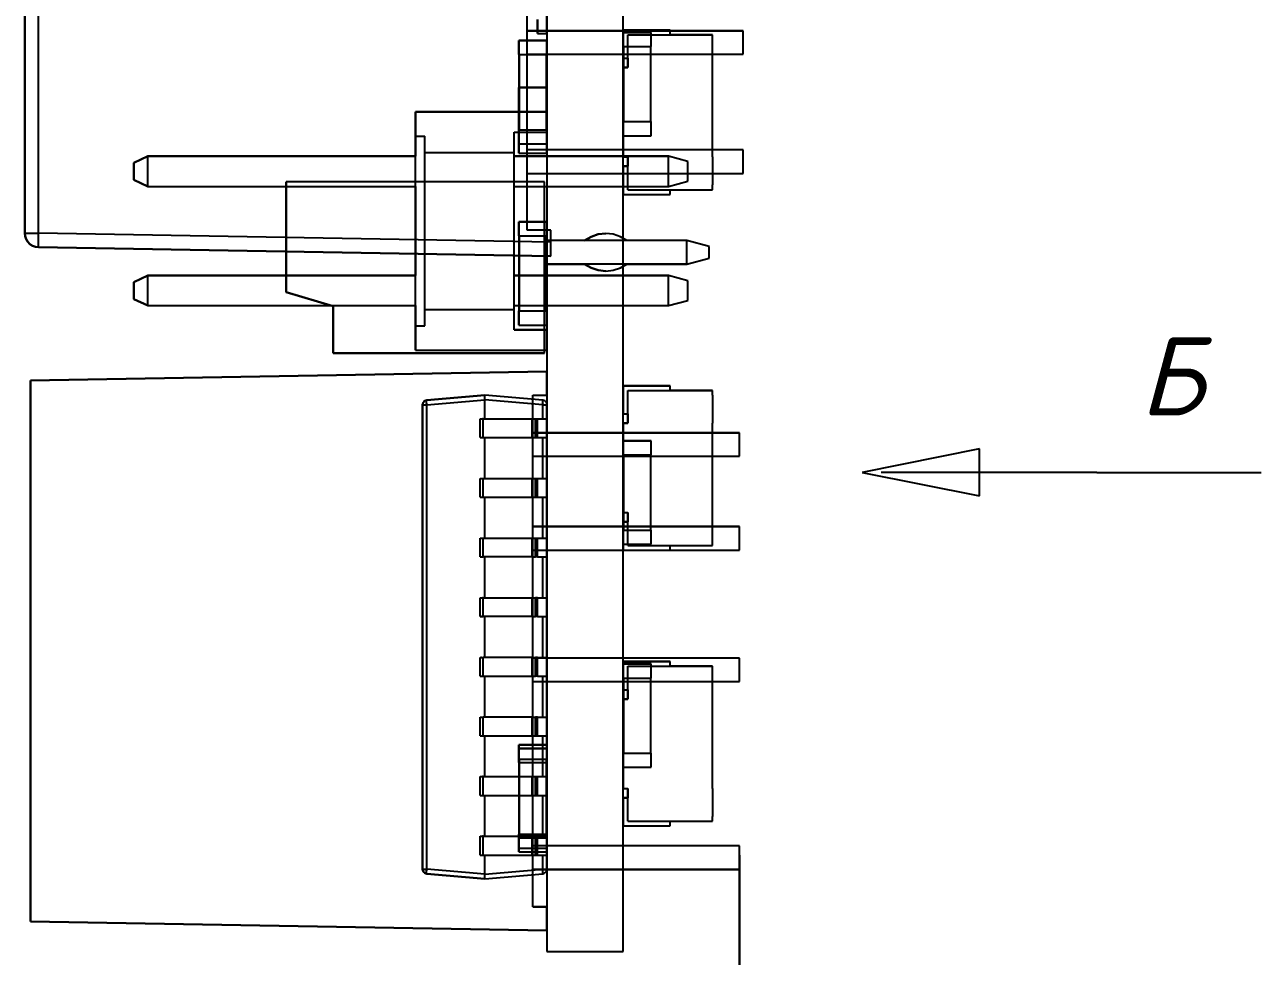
# Model space of a CAD drawing. Header units: inches. Extents: x 5 to 415, y -593 to 71.
# Drawn here: x 103.8 to 156.5, y -138.1 to -98.4 of the extents above; entities that cross this region are included whole.
import ezdxf

# ---------------------------------------------------------------- set-up
doc = ezdxf.new("R2010")
doc.units = ezdxf.units.IN
doc.header["$MEASUREMENT"] = 0
doc.styles.add('ISOCPEUR1', font='isocpeui.ttf', dxfattribs={"height": 4.7625})

msp = doc.modelspace()

# ---------------------------------------------------------------- linework, layer by layer
at = {"color": 18, "true_color": 0x000000}
for p, q in [((126.084, -47.909), (126.084, -137.909)), ((129.326, -137.909), (129.326, -47.909)), ((103.844, -65.669), (103.844, -107.309)), ((103.844, -107.309), (103.844, -65.669)), ((104.434, -107.309), (104.434, -65.669)), ((125.244, -107.189), (125.244, -65.789)), ((126.084, -98.809), (125.984, -90.169)), ((126.084, -98.809), (125.984, -90.169)), ((125.244, -98.689), (125.244, -94.609)), ((125.678, -98.209), (125.684, -98.813)), ((125.684, -98.813), (125.678, -98.209)), ((134.444, -98.689), (125.244, -98.689)), ((125.244, -98.689), (134.444, -98.689)), ((125.684, -98.813), (126.084, -98.809)), ((125.684, -98.813), (126.084, -98.809)), ((131.326, -98.659), (129.326, -98.659)), ((129.326, -98.659), (129.326, -99.859)), ((129.326, -98.659), (131.326, -98.659)), ((129.326, -99.859), (129.326, -98.659)), ((130.526, -98.759), (129.326, -98.759)), ((129.326, -98.759), (129.326, -99.359)), ((129.326, -99.359), (129.326, -98.759)), ((129.326, -98.759), (130.526, -98.759)), ((129.526, -100.259), (129.526, -98.859)), ((129.526, -98.859), (133.126, -98.859)), ((130.526, -99.359), (130.526, -98.759)), ((130.526, -99.359), (130.526, -98.759)), ((131.326, -98.859), (131.326, -98.659)), ((131.326, -98.859), (131.326, -98.659)), ((133.126, -98.859), (131.326, -98.859)), ((133.126, -104.059), (133.126, -98.859)), ((133.126, -104.059), (133.126, -98.859)), ((134.444, -99.689), (134.444, -98.689)), ((134.444, -99.689), (134.444, -98.689)), ((126.084, -99.109), (124.884, -99.109)), ((124.884, -99.109), (124.884, -99.709)), ((124.884, -99.709), (124.884, -99.109)), ((124.884, -99.109), (126.084, -99.109)), ((126.084, -99.109), (124.884, -99.109)), ((124.884, -99.109), (124.884, -99.709)), ((124.884, -99.709), (124.884, -99.109)), ((124.884, -99.109), (126.084, -99.109)), ((126.084, -99.709), (126.084, -99.109)), ((126.084, -99.709), (126.084, -99.109)), ((126.084, -99.709), (126.084, -99.109)), ((126.084, -99.709), (126.084, -99.109)), ((129.326, -99.359), (129.346, -99.359)), ((129.326, -99.359), (130.526, -99.359)), ((129.346, -99.359), (129.346, -102.559)), ((129.346, -102.559), (129.346, -99.359)), ((130.506, -102.559), (130.506, -99.359)), ((130.506, -99.359), (130.526, -99.359)), ((130.506, -102.559), (130.506, -99.359)), ((124.884, -99.709), (124.904, -99.709)), ((124.884, -99.709), (126.084, -99.709)), ((124.884, -99.709), (124.904, -99.709)), ((124.884, -99.709), (126.084, -99.709)), ((124.904, -99.709), (124.904, -102.909)), ((124.904, -102.909), (124.904, -99.709)), ((124.904, -99.709), (124.904, -102.909)), ((124.904, -102.909), (124.904, -99.709)), ((125.244, -103.769), (125.244, -99.689)), ((125.244, -99.689), (134.444, -99.689)), ((125.244, -99.689), (134.444, -99.689)), ((126.064, -102.909), (126.064, -99.709)), ((126.064, -99.709), (126.084, -99.709)), ((126.064, -102.909), (126.064, -99.709)), ((126.064, -102.909), (126.064, -99.709)), ((126.064, -99.709), (126.084, -99.709)), ((126.064, -102.909), (126.064, -99.709)), ((129.326, -99.859), (129.526, -99.859)), ((129.326, -99.859), (129.526, -99.859)), ((129.526, -99.859), (129.526, -100.259)), ((129.526, -100.259), (129.326, -100.259)), ((129.326, -100.259), (129.326, -104.059)), ((129.326, -104.059), (129.326, -100.259)), ((129.326, -100.259), (129.526, -100.259)), ((126.084, -101.109), (124.884, -101.109)), ((124.884, -101.109), (124.884, -103.909)), ((124.884, -101.109), (126.084, -101.109)), ((124.884, -103.909), (124.884, -101.109)), ((126.084, -103.909), (126.084, -101.109)), ((126.084, -103.909), (126.084, -101.109)), ((126.084, -102.139), (120.484, -102.139)), ((120.484, -102.139), (120.484, -103.179)), ((120.484, -102.139), (126.084, -102.139)), ((120.484, -103.179), (120.484, -102.139)), ((126.084, -103.005), (126.084, -102.139)), ((126.084, -103.005), (126.084, -102.139)), ((129.346, -102.559), (129.326, -102.559)), ((129.326, -102.559), (129.326, -103.159)), ((129.326, -102.559), (130.526, -102.559)), ((129.326, -103.159), (129.326, -102.559)), ((130.526, -102.559), (130.506, -102.559)), ((130.526, -103.159), (130.526, -102.559)), ((130.526, -103.159), (130.526, -102.559)), ((120.484, -103.179), (120.484, -104.039)), ((120.484, -103.179), (120.884, -103.179)), ((120.484, -111.259), (120.484, -103.179)), ((120.884, -103.871), (120.884, -103.179)), ((124.684, -103.871), (124.684, -103.005)), ((124.684, -103.005), (126.084, -103.005)), ((124.684, -103.005), (126.084, -103.005)), ((124.684, -103.871), (124.684, -103.005)), ((124.904, -102.909), (124.884, -102.909)), ((124.884, -102.909), (124.884, -103.509)), ((124.884, -102.909), (126.084, -102.909)), ((124.884, -103.509), (124.884, -102.909)), ((124.904, -102.909), (124.884, -102.909)), ((124.884, -102.909), (124.884, -103.509)), ((124.884, -102.909), (126.084, -102.909)), ((124.884, -103.509), (124.884, -102.909)), ((126.084, -102.909), (126.064, -102.909)), ((126.084, -102.909), (126.064, -102.909)), ((126.084, -103.509), (126.084, -102.909)), ((126.084, -103.509), (126.084, -102.909)), ((126.084, -103.509), (126.084, -102.909)), ((126.084, -103.509), (126.084, -102.909)), ((129.326, -103.159), (130.526, -103.159)), ((129.326, -103.159), (130.526, -103.159)), ((124.884, -103.509), (126.084, -103.509)), ((124.884, -103.509), (126.084, -103.509)), ((124.884, -103.509), (126.084, -103.509)), ((124.884, -103.509), (126.084, -103.509)), ((109.084, -104.039), (108.484, -104.319)), ((108.484, -104.319), (109.084, -104.039)), ((120.484, -104.039), (109.084, -104.039)), ((109.084, -105.319), (109.084, -104.039)), ((109.084, -104.039), (120.484, -104.039)), ((120.884, -110.567), (120.884, -103.871)), ((120.884, -110.567), (120.884, -103.871)), ((120.884, -103.871), (124.684, -103.871)), ((124.684, -104.039), (124.684, -103.871)), ((124.684, -110.567), (124.684, -103.871)), ((131.262, -104.039), (124.684, -104.039)), ((124.684, -104.039), (131.262, -104.039)), ((124.884, -103.909), (126.084, -103.909)), ((124.884, -103.909), (126.084, -103.909)), ((134.444, -103.769), (125.244, -103.769)), ((134.444, -103.769), (125.244, -103.769)), ((129.326, -104.059), (129.526, -104.059)), ((129.326, -104.059), (129.526, -104.059)), ((129.526, -104.059), (129.526, -104.459)), ((129.526, -105.459), (129.526, -104.059)), ((132.084, -104.259), (131.262, -104.039)), ((132.084, -104.259), (131.262, -104.039)), ((131.262, -105.319), (131.262, -104.039)), ((133.146, -104.059), (133.126, -104.059)), ((133.126, -104.059), (133.146, -104.059)), ((133.146, -105.259), (133.146, -104.059)), ((133.146, -105.259), (133.146, -104.059)), ((134.444, -104.769), (134.444, -103.769)), ((134.444, -104.769), (134.444, -103.769)), ((108.484, -104.319), (108.484, -105.039)), ((108.484, -105.039), (108.484, -104.319)), ((125.244, -107.189), (125.244, -104.769)), ((125.244, -104.769), (134.444, -104.769)), ((125.244, -104.769), (134.444, -104.769)), ((129.526, -104.459), (129.326, -104.459)), ((129.326, -104.459), (129.326, -105.659)), ((129.326, -104.459), (129.526, -104.459)), ((129.326, -105.659), (129.326, -104.459)), ((132.084, -105.099), (132.084, -104.259)), ((132.084, -105.099), (132.084, -104.259)), ((108.484, -105.039), (109.084, -105.319)), ((109.084, -105.319), (108.484, -105.039)), ((125.984, -105.126), (114.984, -105.126)), ((114.984, -105.126), (114.984, -109.826)), ((114.984, -109.826), (114.984, -105.126)), ((125.984, -105.126), (114.984, -105.126)), ((125.984, -107.626), (125.984, -105.126)), ((125.984, -112.426), (125.984, -105.126)), ((131.262, -105.319), (132.084, -105.099)), ((131.262, -105.319), (132.084, -105.099)), ((133.126, -105.459), (133.126, -105.259)), ((133.126, -105.259), (133.146, -105.259)), ((133.126, -105.259), (133.146, -105.259)), ((133.126, -105.459), (133.126, -105.259)), ((109.084, -105.319), (120.484, -105.319)), ((109.084, -105.319), (120.484, -105.319)), ((120.484, -105.319), (120.484, -109.119)), ((124.684, -109.119), (124.684, -105.319)), ((124.684, -105.319), (131.262, -105.319)), ((124.684, -105.319), (131.262, -105.319)), ((129.326, -105.659), (131.326, -105.659)), ((129.326, -105.659), (131.326, -105.659)), ((129.526, -105.459), (133.126, -105.459)), ((131.326, -105.659), (131.326, -105.459)), ((131.326, -105.459), (133.126, -105.459)), ((131.326, -105.659), (131.326, -105.459)), ((126.084, -106.826), (124.884, -106.826)), ((124.884, -106.826), (124.884, -107.426)), ((124.884, -107.426), (124.884, -106.826)), ((124.884, -106.826), (126.084, -106.826)), ((126.084, -107.426), (126.084, -106.826)), ((126.084, -107.426), (126.084, -106.826)), ((103.844, -107.309), (103.858, -107.441)), ((103.858, -107.441), (103.844, -107.309)), ((103.858, -107.309), (103.844, -107.309)), ((103.858, -107.309), (103.902, -107.309)), ((103.902, -107.309), (103.972, -107.309)), ((103.972, -107.309), (104.066, -107.309)), ((104.066, -107.309), (104.176, -107.309)), ((104.176, -107.309), (104.302, -107.309)), ((104.302, -107.309), (104.434, -107.309)), ((104.432, -107.441), (104.434, -107.309)), ((126.244, -107.689), (104.434, -107.309)), ((126.244, -107.189), (125.244, -107.189)), ((126.244, -107.189), (125.244, -107.189)), ((126.244, -107.689), (126.244, -107.189)), ((126.244, -107.689), (126.244, -107.189)), ((128.264, -107.36), (127.96, -107.462)), ((127.96, -107.462), (128.264, -107.36)), ((128.584, -107.326), (128.264, -107.36)), ((128.264, -107.36), (128.584, -107.326)), ((128.904, -107.36), (128.584, -107.326)), ((128.904, -107.36), (128.584, -107.326)), ((129.208, -107.462), (128.904, -107.36)), ((129.208, -107.462), (128.904, -107.36)), ((103.858, -107.441), (103.902, -107.567)), ((103.902, -107.567), (103.858, -107.441)), ((103.902, -107.567), (103.972, -107.679)), ((103.972, -107.679), (103.902, -107.567)), ((103.972, -107.679), (104.066, -107.773)), ((104.066, -107.773), (103.972, -107.679)), ((104.066, -107.773), (104.176, -107.845)), ((104.176, -107.845), (104.066, -107.773)), ((104.176, -107.845), (104.302, -107.891)), ((104.302, -107.891), (104.176, -107.845)), ((104.302, -107.891), (104.434, -107.909)), ((104.434, -107.909), (104.302, -107.891)), ((104.43, -107.569), (104.432, -107.441)), ((104.43, -107.683), (104.43, -107.569)), ((104.43, -107.777), (104.43, -107.683)), ((104.43, -107.849), (104.43, -107.777)), ((104.432, -107.893), (104.43, -107.849)), ((104.434, -107.909), (104.432, -107.893)), ((104.434, -107.909), (126.244, -108.289)), ((126.244, -108.289), (104.434, -107.909)), ((124.884, -107.426), (124.904, -107.426)), ((124.884, -107.426), (126.084, -107.426)), ((124.904, -107.426), (124.904, -110.626)), ((124.904, -110.626), (124.904, -107.426)), ((127.684, -107.626), (125.984, -107.626)), ((132.044, -107.626), (125.984, -107.626)), ((126.064, -110.626), (126.064, -107.426)), ((126.064, -107.426), (126.084, -107.426)), ((126.064, -110.626), (126.064, -107.426)), ((126.244, -108.289), (126.244, -107.689)), ((126.244, -107.835), (126.244, -107.689)), ((126.244, -107.969), (126.244, -107.835)), ((127.96, -107.462), (127.684, -107.626)), ((127.684, -107.626), (127.96, -107.462)), ((129.484, -107.626), (129.208, -107.462)), ((129.484, -107.626), (129.208, -107.462)), ((132.044, -107.626), (129.484, -107.626)), ((132.984, -107.876), (132.044, -107.626)), ((132.984, -107.876), (132.044, -107.626)), ((132.044, -108.626), (132.044, -107.626)), ((132.984, -108.376), (132.984, -107.876)), ((132.984, -108.376), (132.984, -107.876)), ((126.244, -108.079), (126.244, -107.969)), ((126.244, -108.169), (126.244, -108.079)), ((126.244, -108.237), (126.244, -108.169)), ((126.244, -108.275), (126.244, -108.237)), ((126.244, -108.285), (126.244, -108.275)), ((126.244, -108.289), (126.244, -108.285)), ((132.044, -108.626), (132.984, -108.376)), ((132.044, -108.626), (132.984, -108.376)), ((125.984, -112.426), (125.984, -108.626)), ((125.984, -108.626), (127.684, -108.626)), ((132.044, -108.626), (125.984, -108.626)), ((127.684, -108.626), (127.96, -108.79)), ((127.96, -108.79), (127.684, -108.626)), ((127.96, -108.79), (128.264, -108.892)), ((128.264, -108.892), (127.96, -108.79)), ((128.264, -108.892), (128.584, -108.926)), ((128.584, -108.926), (128.264, -108.892)), ((128.584, -108.926), (128.904, -108.892)), ((128.584, -108.926), (128.904, -108.892)), ((128.904, -108.892), (129.208, -108.79)), ((128.904, -108.892), (129.208, -108.79)), ((129.208, -108.79), (129.484, -108.626)), ((129.208, -108.79), (129.484, -108.626)), ((129.484, -108.626), (132.044, -108.626)), ((109.084, -109.119), (108.484, -109.399)), ((108.484, -109.399), (109.084, -109.119)), ((108.484, -109.399), (108.484, -110.119)), ((108.484, -110.119), (108.484, -109.399)), ((120.484, -109.119), (109.084, -109.119)), ((109.084, -110.399), (109.084, -109.119)), ((109.084, -109.119), (120.484, -109.119)), ((131.262, -109.119), (124.684, -109.119)), ((124.684, -109.119), (131.262, -109.119)), ((132.084, -109.339), (131.262, -109.119)), ((132.084, -109.339), (131.262, -109.119)), ((131.262, -110.399), (131.262, -109.119)), ((132.084, -110.179), (132.084, -109.339)), ((132.084, -110.179), (132.084, -109.339)), ((114.984, -109.826), (116.984, -110.426)), ((116.984, -110.426), (114.984, -109.826)), ((108.484, -110.119), (109.084, -110.399)), ((109.084, -110.399), (108.484, -110.119)), ((109.084, -110.399), (120.484, -110.399)), ((109.084, -110.399), (120.484, -110.399)), ((116.984, -110.426), (116.984, -112.426)), ((116.984, -112.426), (116.984, -110.426)), ((120.484, -110.399), (120.484, -111.259)), ((120.884, -110.567), (124.684, -110.567)), ((120.884, -111.259), (120.884, -110.567)), ((124.684, -110.567), (124.684, -110.399)), ((124.684, -110.399), (131.262, -110.399)), ((124.684, -110.399), (131.262, -110.399)), ((124.684, -111.433), (124.684, -110.567)), ((124.684, -111.433), (124.684, -110.567)), ((131.262, -110.399), (132.084, -110.179)), ((131.262, -110.399), (132.084, -110.179)), ((124.904, -110.626), (124.884, -110.626)), ((124.884, -110.626), (124.884, -111.226)), ((124.884, -110.626), (126.084, -110.626)), ((124.884, -111.226), (124.884, -110.626)), ((126.084, -110.626), (126.064, -110.626)), ((126.084, -111.226), (126.084, -110.626)), ((126.084, -111.226), (126.084, -110.626)), ((120.484, -111.259), (120.484, -112.299)), ((120.484, -111.259), (120.884, -111.259)), ((120.484, -112.299), (120.484, -111.259)), ((126.084, -111.433), (124.684, -111.433)), ((124.684, -111.433), (126.084, -111.433)), ((124.884, -111.226), (126.084, -111.226)), ((124.884, -111.226), (126.084, -111.226)), ((126.084, -112.299), (126.084, -111.433)), ((126.084, -112.299), (126.084, -111.433)), ((116.984, -112.426), (125.984, -112.426)), ((125.984, -112.426), (116.984, -112.426)), ((120.484, -112.299), (126.084, -112.299)), ((120.484, -112.299), (126.084, -112.299)), ((126.084, -113.209), (104.084, -113.593)), ((104.084, -113.593), (126.084, -113.209)), ((126.084, -114.209), (126.084, -113.209)), ((126.084, -114.209), (126.084, -113.209)), ((104.084, -113.593), (104.084, -136.625)), ((104.084, -136.625), (104.084, -113.593)), ((123.434, -114.209), (120.966, -114.425)), ((120.966, -114.425), (123.434, -114.209)), ((125.902, -114.425), (123.434, -114.209)), ((123.434, -114.215), (123.434, -114.209)), ((125.902, -114.425), (123.434, -114.209)), ((123.434, -114.233), (123.434, -114.215)), ((123.434, -114.257), (123.434, -114.233)), ((123.434, -114.289), (123.434, -114.257)), ((125.484, -115.809), (125.484, -114.209)), ((125.484, -114.209), (126.084, -114.209)), ((125.484, -114.209), (126.084, -114.209)), ((125.484, -136.009), (125.484, -114.209)), ((131.326, -113.809), (129.326, -113.809)), ((129.326, -113.809), (129.326, -115.009)), ((129.326, -113.809), (131.326, -113.809)), ((129.326, -115.009), (129.326, -113.809)), ((129.526, -115.409), (129.526, -114.009)), ((129.526, -114.009), (133.126, -114.009)), ((131.326, -114.009), (131.326, -113.809)), ((131.326, -114.009), (131.326, -113.809)), ((133.126, -114.009), (131.326, -114.009)), ((133.126, -114.209), (133.126, -114.009)), ((133.126, -114.209), (133.126, -114.009)), ((133.146, -114.209), (133.126, -114.209)), ((133.126, -114.209), (133.146, -114.209)), ((133.146, -115.409), (133.146, -114.209)), ((133.146, -115.409), (133.146, -114.209)), ((120.79, -114.575), (120.784, -114.625)), ((120.784, -114.625), (120.79, -114.575)), ((120.784, -114.625), (120.784, -134.395)), ((120.784, -134.395), (120.784, -114.625)), ((120.79, -114.625), (120.784, -114.625)), ((120.808, -114.529), (120.79, -114.575)), ((120.79, -114.575), (120.808, -114.529)), ((120.79, -114.625), (120.808, -114.625)), ((120.836, -114.489), (120.808, -114.529)), ((120.808, -114.529), (120.836, -114.489)), ((120.836, -114.625), (120.808, -114.625)), ((120.874, -114.457), (120.836, -114.489)), ((120.836, -114.489), (120.874, -114.457)), ((120.836, -114.625), (120.874, -114.625)), ((120.918, -114.435), (120.874, -114.457)), ((120.874, -114.457), (120.918, -114.435)), ((120.874, -114.625), (120.918, -114.625)), ((120.966, -114.425), (120.918, -114.435)), ((120.918, -114.435), (120.966, -114.425)), ((120.918, -114.625), (120.966, -114.625)), ((120.96, -114.445), (120.964, -114.431)), ((120.96, -114.469), (120.96, -114.445)), ((120.96, -114.501), (120.96, -114.469)), ((120.96, -114.539), (120.96, -114.501)), ((120.964, -114.581), (120.96, -114.539)), ((120.964, -114.431), (120.966, -114.425)), ((120.966, -114.625), (120.964, -114.581)), ((120.966, -114.625), (123.434, -114.409)), ((120.966, -134.395), (120.966, -114.625)), ((123.434, -114.327), (123.434, -114.289)), ((123.434, -114.367), (123.434, -114.327)), ((123.434, -114.387), (123.434, -114.367)), ((123.434, -114.409), (123.434, -114.387)), ((123.434, -115.219), (123.434, -114.409)), ((125.902, -114.625), (123.434, -114.409)), ((125.95, -114.435), (125.902, -114.425)), ((125.95, -114.435), (125.902, -114.425)), ((125.904, -114.431), (125.902, -114.425)), ((125.902, -114.625), (125.904, -114.581)), ((125.95, -114.625), (125.902, -114.625)), ((125.902, -115.219), (125.902, -114.625)), ((125.908, -114.445), (125.904, -114.431)), ((125.904, -114.581), (125.908, -114.539)), ((125.908, -114.469), (125.908, -114.445)), ((125.908, -114.501), (125.908, -114.469)), ((125.908, -114.539), (125.908, -114.501)), ((125.994, -114.457), (125.95, -114.435)), ((125.994, -114.457), (125.95, -114.435)), ((125.95, -114.625), (125.994, -114.625)), ((126.032, -114.489), (125.994, -114.457)), ((126.032, -114.489), (125.994, -114.457)), ((125.994, -114.625), (126.032, -114.625)), ((126.06, -114.529), (126.032, -114.489)), ((126.06, -114.529), (126.032, -114.489)), ((126.032, -114.625), (126.06, -114.625)), ((126.078, -114.575), (126.06, -114.529)), ((126.078, -114.575), (126.06, -114.529)), ((126.06, -114.625), (126.078, -114.625)), ((126.084, -114.625), (126.078, -114.575)), ((126.084, -114.625), (126.078, -114.575)), ((126.078, -114.625), (126.084, -114.625)), ((126.084, -115.219), (126.084, -114.625)), ((126.084, -134.395), (126.084, -114.625)), ((123.234, -115.219), (123.238, -115.219)), ((123.234, -116.019), (123.234, -115.219)), ((123.238, -115.219), (123.252, -115.219)), ((123.238, -115.219), (123.372, -115.219)), ((123.252, -115.219), (123.272, -115.219)), ((123.272, -115.219), (123.3, -115.219)), ((123.3, -115.219), (123.334, -115.219)), ((123.372, -115.219), (123.334, -115.219)), ((123.372, -115.219), (125.458, -115.219)), ((123.372, -116.019), (123.372, -115.219)), ((125.458, -115.219), (125.502, -115.219)), ((125.458, -116.019), (125.458, -115.219)), ((125.502, -115.219), (125.538, -115.219)), ((125.538, -115.219), (125.568, -115.219)), ((125.568, -115.219), (125.588, -115.219)), ((125.596, -115.219), (125.588, -115.219)), ((125.596, -115.219), (125.684, -115.219)), ((125.596, -116.019), (125.596, -115.219)), ((125.684, -116.019), (125.684, -115.219)), ((125.684, -115.219), (126.084, -115.219)), ((126.084, -116.019), (126.084, -115.219)), ((126.084, -116.019), (126.084, -115.219)), ((129.326, -115.009), (129.526, -115.009)), ((129.326, -115.009), (129.526, -115.009)), ((129.526, -115.009), (129.526, -115.409)), ((134.284, -115.809), (125.484, -115.809)), ((125.484, -115.809), (134.284, -115.809)), ((129.526, -115.409), (129.326, -115.409)), ((129.326, -115.409), (129.326, -119.209)), ((129.326, -119.209), (129.326, -115.409)), ((129.326, -115.409), (129.526, -115.409)), ((133.126, -120.609), (133.126, -115.409)), ((133.126, -115.409), (133.146, -115.409)), ((133.126, -115.409), (133.146, -115.409)), ((133.126, -120.609), (133.126, -115.409)), ((134.284, -116.809), (134.284, -115.809)), ((134.284, -116.809), (134.284, -115.809)), ((123.234, -116.019), (123.238, -116.019)), ((123.238, -116.019), (123.252, -116.019)), ((123.238, -116.019), (123.372, -116.019)), ((123.252, -116.019), (123.272, -116.019)), ((123.272, -116.019), (123.3, -116.019)), ((123.3, -116.019), (123.334, -116.019)), ((123.334, -116.019), (123.372, -116.019)), ((123.372, -116.019), (125.458, -116.019)), ((123.434, -117.759), (123.434, -116.019)), ((125.458, -116.019), (125.502, -116.019)), ((125.502, -116.019), (125.538, -116.019)), ((125.538, -116.019), (125.568, -116.019)), ((125.568, -116.019), (125.588, -116.019)), ((125.588, -116.019), (125.596, -116.019)), ((125.596, -116.019), (125.684, -116.019)), ((125.684, -116.019), (126.084, -116.019)), ((125.902, -117.759), (125.902, -116.019)), ((126.084, -117.759), (126.084, -116.019)), ((130.526, -116.159), (129.326, -116.159)), ((129.326, -116.159), (129.326, -116.759)), ((129.326, -116.759), (129.326, -116.159)), ((129.326, -116.159), (130.526, -116.159)), ((130.526, -116.759), (130.526, -116.159)), ((130.526, -116.759), (130.526, -116.159)), ((125.484, -119.809), (125.484, -116.809)), ((125.484, -116.809), (134.284, -116.809)), ((125.484, -116.809), (134.284, -116.809)), ((129.326, -116.759), (129.346, -116.759)), ((129.326, -116.759), (130.526, -116.759)), ((129.346, -116.759), (129.346, -119.959)), ((129.346, -119.959), (129.346, -116.759)), ((130.506, -119.959), (130.506, -116.759)), ((130.506, -116.759), (130.526, -116.759)), ((130.506, -119.959), (130.506, -116.759)), ((144.5, -116.5), (139.5, -117.5)), ((144.5, -118.5), (144.5, -116.5)), ((123.234, -117.759), (123.238, -117.759)), ((123.234, -118.559), (123.234, -117.759)), ((123.238, -117.759), (123.252, -117.759)), ((123.238, -117.759), (123.372, -117.759)), ((123.252, -117.759), (123.272, -117.759)), ((123.272, -117.759), (123.3, -117.759)), ((123.3, -117.759), (123.334, -117.759)), ((123.334, -117.759), (123.372, -117.759)), ((123.372, -117.759), (125.458, -117.759)), ((123.372, -118.559), (123.372, -117.759)), ((125.458, -117.759), (125.502, -117.759)), ((125.458, -118.559), (125.458, -117.759)), ((125.502, -117.759), (125.538, -117.759)), ((125.538, -117.759), (125.568, -117.759)), ((125.568, -117.759), (125.588, -117.759)), ((125.588, -117.759), (125.596, -117.759)), ((125.596, -117.759), (125.684, -117.759)), ((125.596, -118.559), (125.596, -117.759)), ((125.684, -118.559), (125.684, -117.759)), ((125.684, -117.759), (126.084, -117.759)), ((126.084, -118.559), (126.084, -117.759)), ((126.084, -118.559), (126.084, -117.759)), ((139.5, -117.5), (144.5, -118.5)), ((149.5, -117.5), (140.31, -117.5)), ((149.5, -117.5), (156.5, -117.5)), ((149.5, -117.5), (149.5, -117.5)), ((123.238, -118.559), (123.234, -118.559)), ((123.238, -118.559), (123.252, -118.559)), ((123.238, -118.559), (123.372, -118.559)), ((123.252, -118.559), (123.272, -118.559)), ((123.272, -118.559), (123.3, -118.559)), ((123.3, -118.559), (123.334, -118.559)), ((123.334, -118.559), (123.372, -118.559)), ((123.372, -118.559), (125.458, -118.559)), ((123.434, -120.299), (123.434, -118.559)), ((125.502, -118.559), (125.458, -118.559)), ((125.502, -118.559), (125.538, -118.559)), ((125.538, -118.559), (125.568, -118.559)), ((125.568, -118.559), (125.588, -118.559)), ((125.588, -118.559), (125.596, -118.559)), ((125.596, -118.559), (125.684, -118.559)), ((125.684, -118.559), (126.084, -118.559)), ((125.902, -120.299), (125.902, -118.559)), ((126.084, -120.299), (126.084, -118.559)), ((129.326, -119.209), (129.526, -119.209)), ((129.326, -119.209), (129.526, -119.209)), ((129.526, -119.209), (129.526, -119.609)), ((129.526, -120.609), (129.526, -119.209)), ((134.284, -119.809), (125.484, -119.809)), ((125.484, -119.809), (134.284, -119.809)), ((129.526, -119.609), (129.326, -119.609)), ((129.326, -119.609), (129.326, -120.809)), ((129.326, -119.609), (129.526, -119.609)), ((129.326, -120.809), (129.326, -119.609)), ((129.346, -119.959), (129.326, -119.959)), ((129.326, -119.959), (129.326, -120.559)), ((129.326, -120.559), (129.326, -119.959)), ((129.326, -119.959), (130.526, -119.959)), ((130.526, -119.959), (130.506, -119.959)), ((130.526, -120.559), (130.526, -119.959)), ((130.526, -120.559), (130.526, -119.959)), ((134.284, -120.809), (134.284, -119.809)), ((134.284, -120.809), (134.284, -119.809)), ((123.234, -120.299), (123.238, -120.299)), ((123.234, -121.099), (123.234, -120.299)), ((123.238, -120.299), (123.252, -120.299)), ((123.238, -120.299), (123.372, -120.299)), ((123.252, -120.299), (123.272, -120.299)), ((123.272, -120.299), (123.3, -120.299)), ((123.3, -120.299), (123.334, -120.299)), ((123.334, -120.299), (123.372, -120.299)), ((123.372, -120.299), (125.458, -120.299)), ((123.372, -121.099), (123.372, -120.299)), ((125.458, -120.299), (125.502, -120.299)), ((125.458, -121.099), (125.458, -120.299)), ((125.502, -120.299), (125.538, -120.299)), ((125.538, -120.299), (125.568, -120.299)), ((125.568, -120.299), (125.588, -120.299)), ((125.588, -120.299), (125.596, -120.299)), ((125.596, -120.299), (125.684, -120.299)), ((125.596, -121.099), (125.596, -120.299)), ((125.684, -121.099), (125.684, -120.299)), ((125.684, -120.299), (126.084, -120.299)), ((126.084, -121.099), (126.084, -120.299)), ((126.084, -121.099), (126.084, -120.299)), ((129.326, -120.559), (130.526, -120.559)), ((129.326, -120.559), (130.526, -120.559)), ((123.238, -121.099), (123.234, -121.099)), ((123.238, -121.099), (123.252, -121.099)), ((123.238, -121.099), (123.372, -121.099)), ((123.252, -121.099), (123.272, -121.099)), ((123.272, -121.099), (123.3, -121.099)), ((123.3, -121.099), (123.334, -121.099)), ((123.334, -121.099), (123.372, -121.099)), ((125.458, -121.099), (123.372, -121.099)), ((123.434, -122.839), (123.434, -121.099)), ((125.502, -121.099), (125.458, -121.099)), ((125.484, -125.409), (125.484, -120.809)), ((125.484, -120.809), (134.284, -120.809)), ((125.484, -120.809), (134.284, -120.809)), ((125.502, -121.099), (125.538, -121.099)), ((125.538, -121.099), (125.568, -121.099)), ((125.568, -121.099), (125.588, -121.099)), ((125.588, -121.099), (125.596, -121.099)), ((125.684, -121.099), (125.596, -121.099)), ((125.684, -121.099), (126.084, -121.099)), ((125.902, -122.839), (125.902, -121.099)), ((126.084, -122.839), (126.084, -121.099)), ((129.326, -120.809), (131.326, -120.809)), ((129.326, -120.809), (131.326, -120.809)), ((129.526, -120.609), (133.126, -120.609)), ((131.326, -120.809), (131.326, -120.609)), ((131.326, -120.609), (133.126, -120.609)), ((131.326, -120.809), (131.326, -120.609)), ((123.234, -122.839), (123.238, -122.839)), ((123.234, -123.639), (123.234, -122.839)), ((123.238, -122.839), (123.252, -122.839)), ((123.238, -122.839), (123.372, -122.839)), ((123.252, -122.839), (123.272, -122.839)), ((123.272, -122.839), (123.3, -122.839)), ((123.3, -122.839), (123.334, -122.839)), ((123.372, -122.839), (123.334, -122.839)), ((123.372, -122.839), (125.458, -122.839)), ((123.372, -123.639), (123.372, -122.839)), ((125.458, -122.839), (125.502, -122.839)), ((125.458, -123.639), (125.458, -122.839)), ((125.502, -122.839), (125.538, -122.839)), ((125.538, -122.839), (125.568, -122.839)), ((125.568, -122.839), (125.588, -122.839)), ((125.596, -122.839), (125.588, -122.839)), ((125.684, -122.839), (125.596, -122.839)), ((125.596, -123.639), (125.596, -122.839)), ((125.684, -123.639), (125.684, -122.839)), ((125.684, -122.839), (126.084, -122.839)), ((126.084, -123.639), (126.084, -122.839)), ((126.084, -123.639), (126.084, -122.839)), ((123.234, -123.639), (123.238, -123.639)), ((123.238, -123.639), (123.252, -123.639)), ((123.238, -123.639), (123.372, -123.639)), ((123.252, -123.639), (123.272, -123.639)), ((123.3, -123.639), (123.272, -123.639)), ((123.3, -123.639), (123.334, -123.639)), ((123.372, -123.639), (123.334, -123.639)), ((125.458, -123.639), (123.372, -123.639)), ((123.434, -125.379), (123.434, -123.639)), ((125.458, -123.639), (125.502, -123.639)), ((125.502, -123.639), (125.538, -123.639)), ((125.538, -123.639), (125.568, -123.639)), ((125.568, -123.639), (125.588, -123.639)), ((125.596, -123.639), (125.588, -123.639)), ((125.684, -123.639), (125.596, -123.639)), ((125.684, -123.639), (126.084, -123.639)), ((125.902, -125.379), (125.902, -123.639)), ((126.084, -125.379), (126.084, -123.639)), ((123.238, -125.379), (123.234, -125.379)), ((123.234, -126.179), (123.234, -125.379)), ((123.238, -125.379), (123.252, -125.379)), ((123.238, -125.379), (123.372, -125.379)), ((123.252, -125.379), (123.272, -125.379)), ((123.3, -125.379), (123.272, -125.379)), ((123.3, -125.379), (123.334, -125.379)), ((123.334, -125.379), (123.372, -125.379)), ((125.458, -125.379), (123.372, -125.379)), ((123.372, -126.179), (123.372, -125.379)), ((125.502, -125.379), (125.458, -125.379)), ((125.458, -126.179), (125.458, -125.379)), ((134.284, -125.409), (125.484, -125.409)), ((134.284, -125.409), (125.484, -125.409)), ((125.502, -125.379), (125.538, -125.379)), ((125.538, -125.379), (125.568, -125.379)), ((125.568, -125.379), (125.588, -125.379)), ((125.588, -125.379), (125.596, -125.379)), ((125.684, -125.379), (125.596, -125.379)), ((125.596, -126.179), (125.596, -125.379)), ((125.684, -126.179), (125.684, -125.379)), ((125.684, -125.379), (126.084, -125.379)), ((126.084, -126.179), (126.084, -125.379)), ((126.084, -126.179), (126.084, -125.379)), ((131.326, -125.559), (129.326, -125.559)), ((129.326, -125.559), (129.326, -126.759)), ((129.326, -125.559), (131.326, -125.559)), ((129.326, -126.759), (129.326, -125.559)), ((130.526, -125.659), (129.326, -125.659)), ((129.326, -125.659), (129.326, -126.259)), ((129.326, -126.259), (129.326, -125.659)), ((129.326, -125.659), (130.526, -125.659)), ((129.526, -127.159), (129.526, -125.759)), ((129.526, -125.759), (133.126, -125.759)), ((130.526, -126.259), (130.526, -125.659)), ((130.526, -126.259), (130.526, -125.659)), ((131.326, -125.759), (131.326, -125.559)), ((131.326, -125.759), (131.326, -125.559)), ((133.126, -125.759), (131.326, -125.759)), ((133.126, -130.959), (133.126, -125.759)), ((133.126, -130.959), (133.126, -125.759)), ((134.284, -126.409), (134.284, -125.409)), ((134.284, -126.409), (134.284, -125.409)), ((123.234, -126.179), (123.238, -126.179)), ((123.238, -126.179), (123.252, -126.179)), ((123.238, -126.179), (123.372, -126.179)), ((123.252, -126.179), (123.272, -126.179)), ((123.272, -126.179), (123.3, -126.179)), ((123.3, -126.179), (123.334, -126.179)), ((123.372, -126.179), (123.334, -126.179)), ((123.372, -126.179), (125.458, -126.179)), ((123.434, -127.919), (123.434, -126.179)), ((125.458, -126.179), (125.502, -126.179)), ((125.502, -126.179), (125.538, -126.179)), ((125.538, -126.179), (125.568, -126.179)), ((125.568, -126.179), (125.588, -126.179)), ((125.588, -126.179), (125.596, -126.179)), ((125.684, -126.179), (125.596, -126.179)), ((125.684, -126.179), (126.084, -126.179)), ((125.902, -127.919), (125.902, -126.179)), ((126.084, -127.919), (126.084, -126.179)), ((129.326, -126.259), (129.346, -126.259)), ((129.326, -126.259), (130.526, -126.259)), ((129.346, -126.259), (129.346, -129.459)), ((129.346, -129.459), (129.346, -126.259)), ((130.506, -129.459), (130.506, -126.259)), ((130.506, -126.259), (130.526, -126.259)), ((130.506, -129.459), (130.506, -126.259)), ((125.484, -133.409), (125.484, -126.409)), ((125.484, -126.409), (134.284, -126.409)), ((125.484, -126.409), (134.284, -126.409)), ((129.326, -126.759), (129.526, -126.759)), ((129.326, -126.759), (129.526, -126.759)), ((129.526, -126.759), (129.526, -127.159)), ((129.526, -127.159), (129.326, -127.159)), ((129.326, -127.159), (129.326, -130.959)), ((129.326, -130.959), (129.326, -127.159)), ((129.326, -127.159), (129.526, -127.159)), ((123.238, -127.919), (123.234, -127.919)), ((123.234, -128.719), (123.234, -127.919)), ((123.238, -127.919), (123.252, -127.919)), ((123.238, -127.919), (123.372, -127.919)), ((123.252, -127.919), (123.272, -127.919)), ((123.272, -127.919), (123.3, -127.919)), ((123.3, -127.919), (123.334, -127.919)), ((123.334, -127.919), (123.372, -127.919)), ((125.458, -127.919), (123.372, -127.919)), ((123.372, -128.719), (123.372, -127.919)), ((125.502, -127.919), (125.458, -127.919)), ((125.458, -128.719), (125.458, -127.919)), ((125.502, -127.919), (125.538, -127.919)), ((125.538, -127.919), (125.568, -127.919)), ((125.568, -127.919), (125.588, -127.919)), ((125.588, -127.919), (125.596, -127.919)), ((125.684, -127.919), (125.596, -127.919)), ((125.596, -128.719), (125.596, -127.919)), ((125.684, -128.719), (125.684, -127.919)), ((125.684, -127.919), (126.084, -127.919)), ((126.084, -128.719), (126.084, -127.919)), ((126.084, -128.719), (126.084, -127.919)), ((123.238, -128.719), (123.234, -128.719)), ((123.238, -128.719), (123.252, -128.719)), ((123.238, -128.719), (123.372, -128.719)), ((123.252, -128.719), (123.272, -128.719)), ((123.272, -128.719), (123.3, -128.719)), ((123.3, -128.719), (123.334, -128.719)), ((123.334, -128.719), (123.372, -128.719)), ((123.372, -128.719), (125.458, -128.719)), ((123.434, -130.459), (123.434, -128.719)), ((125.502, -128.719), (125.458, -128.719)), ((125.502, -128.719), (125.538, -128.719)), ((125.538, -128.719), (125.568, -128.719)), ((125.568, -128.719), (125.588, -128.719)), ((125.588, -128.719), (125.596, -128.719)), ((125.596, -128.719), (125.684, -128.719)), ((125.684, -128.719), (126.084, -128.719)), ((125.902, -130.459), (125.902, -128.719)), ((126.084, -130.459), (126.084, -128.719)), ((126.084, -129.109), (124.884, -129.109)), ((124.884, -129.109), (124.884, -129.709)), ((124.884, -129.109), (126.084, -129.109)), ((124.884, -129.709), (124.884, -129.109)), ((126.084, -129.259), (124.884, -129.259)), ((124.884, -129.259), (124.884, -129.859)), ((124.884, -129.259), (126.084, -129.259)), ((124.884, -129.859), (124.884, -129.259)), ((126.084, -129.709), (126.084, -129.109)), ((126.084, -129.709), (126.084, -129.109)), ((126.084, -129.859), (126.084, -129.259)), ((126.084, -129.859), (126.084, -129.259)), ((129.346, -129.459), (129.326, -129.459)), ((129.326, -129.459), (129.326, -130.059)), ((129.326, -129.459), (130.526, -129.459)), ((129.326, -130.059), (129.326, -129.459)), ((130.526, -129.459), (130.506, -129.459)), ((130.526, -130.059), (130.526, -129.459)), ((130.526, -130.059), (130.526, -129.459)), ((124.884, -129.709), (124.904, -129.709)), ((124.884, -129.709), (126.084, -129.709)), ((124.884, -129.859), (124.904, -129.859)), ((124.884, -129.859), (126.084, -129.859)), ((124.904, -129.709), (124.904, -132.909)), ((124.904, -132.909), (124.904, -129.709)), ((124.904, -129.859), (124.904, -133.059)), ((124.904, -133.059), (124.904, -129.859)), ((126.064, -132.909), (126.064, -129.709)), ((126.064, -129.709), (126.084, -129.709)), ((126.064, -132.909), (126.064, -129.709)), ((126.064, -133.059), (126.064, -129.859)), ((126.064, -129.859), (126.084, -129.859)), ((126.064, -133.059), (126.064, -129.859)), ((129.326, -130.059), (130.526, -130.059)), ((129.326, -130.059), (130.526, -130.059)), ((123.234, -130.459), (123.238, -130.459)), ((123.234, -131.259), (123.234, -130.459)), ((123.238, -130.459), (123.252, -130.459)), ((123.238, -130.459), (123.372, -130.459)), ((123.252, -130.459), (123.272, -130.459)), ((123.272, -130.459), (123.3, -130.459)), ((123.3, -130.459), (123.334, -130.459)), ((123.372, -130.459), (123.334, -130.459)), ((123.372, -130.459), (125.458, -130.459)), ((123.372, -131.259), (123.372, -130.459)), ((125.458, -130.459), (125.502, -130.459)), ((125.458, -131.259), (125.458, -130.459)), ((125.502, -130.459), (125.538, -130.459)), ((125.538, -130.459), (125.568, -130.459)), ((125.568, -130.459), (125.588, -130.459)), ((125.596, -130.459), (125.588, -130.459)), ((125.596, -130.459), (125.684, -130.459)), ((125.596, -131.259), (125.596, -130.459)), ((125.684, -131.259), (125.684, -130.459)), ((125.684, -130.459), (126.084, -130.459)), ((126.084, -131.259), (126.084, -130.459)), ((126.084, -131.259), (126.084, -130.459)), ((129.326, -130.959), (129.526, -130.959)), ((129.326, -130.959), (129.526, -130.959)), ((129.526, -130.959), (129.526, -131.359)), ((129.526, -132.359), (129.526, -130.959)), ((133.146, -130.959), (133.126, -130.959)), ((133.126, -130.959), (133.146, -130.959)), ((133.146, -132.159), (133.146, -130.959)), ((133.146, -132.159), (133.146, -130.959)), ((123.234, -131.259), (123.238, -131.259)), ((123.238, -131.259), (123.252, -131.259)), ((123.238, -131.259), (123.372, -131.259)), ((123.252, -131.259), (123.272, -131.259)), ((123.272, -131.259), (123.3, -131.259)), ((123.3, -131.259), (123.334, -131.259)), ((123.334, -131.259), (123.372, -131.259)), ((123.372, -131.259), (125.458, -131.259)), ((123.434, -132.999), (123.434, -131.259)), ((125.458, -131.259), (125.502, -131.259)), ((125.502, -131.259), (125.538, -131.259)), ((125.538, -131.259), (125.568, -131.259)), ((125.568, -131.259), (125.588, -131.259)), ((125.588, -131.259), (125.596, -131.259)), ((125.596, -131.259), (125.684, -131.259)), ((125.684, -131.259), (126.084, -131.259)), ((125.902, -132.999), (125.902, -131.259)), ((126.084, -132.999), (126.084, -131.259)), ((129.526, -131.359), (129.326, -131.359)), ((129.326, -131.359), (129.326, -132.559)), ((129.326, -131.359), (129.526, -131.359)), ((129.326, -132.559), (129.326, -131.359)), ((133.126, -132.359), (133.126, -132.159)), ((133.126, -132.159), (133.146, -132.159)), ((133.126, -132.159), (133.146, -132.159)), ((133.126, -132.359), (133.126, -132.159)), ((129.326, -132.559), (131.326, -132.559)), ((129.326, -132.559), (131.326, -132.559)), ((129.526, -132.359), (133.126, -132.359)), ((131.326, -132.559), (131.326, -132.359)), ((131.326, -132.359), (133.126, -132.359)), ((131.326, -132.559), (131.326, -132.359)), ((123.234, -132.999), (123.238, -132.999)), ((123.234, -133.799), (123.234, -132.999)), ((123.238, -132.999), (123.252, -132.999)), ((123.238, -132.999), (123.372, -132.999)), ((123.252, -132.999), (123.272, -132.999)), ((123.272, -132.999), (123.3, -132.999)), ((123.3, -132.999), (123.334, -132.999)), ((123.372, -132.999), (123.334, -132.999)), ((123.372, -132.999), (125.458, -132.999)), ((123.372, -133.799), (123.372, -132.999)), ((124.904, -132.909), (124.884, -132.909)), ((124.884, -132.909), (124.884, -133.509)), ((124.884, -133.509), (124.884, -132.909)), ((124.884, -132.909), (126.084, -132.909)), ((124.904, -133.059), (124.884, -133.059)), ((124.884, -133.059), (124.884, -133.659)), ((124.884, -133.659), (124.884, -133.059)), ((124.884, -133.059), (126.084, -133.059)), ((125.458, -132.999), (125.502, -132.999)), ((125.458, -133.799), (125.458, -132.999)), ((125.502, -132.999), (125.538, -132.999)), ((125.538, -132.999), (125.568, -132.999)), ((125.568, -132.999), (125.588, -132.999)), ((125.596, -132.999), (125.588, -132.999)), ((125.596, -132.999), (125.684, -132.999)), ((125.596, -133.799), (125.596, -132.999)), ((125.684, -133.799), (125.684, -132.999)), ((125.684, -132.999), (126.084, -132.999)), ((126.084, -132.909), (126.064, -132.909)), ((126.084, -133.059), (126.064, -133.059)), ((126.084, -133.509), (126.084, -132.909)), ((126.084, -133.509), (126.084, -132.909)), ((126.084, -133.799), (126.084, -132.999)), ((126.084, -133.799), (126.084, -132.999)), ((126.084, -133.659), (126.084, -133.059)), ((126.084, -133.659), (126.084, -133.059)), ((124.884, -133.509), (126.084, -133.509)), ((124.884, -133.509), (126.084, -133.509)), ((124.884, -133.659), (126.084, -133.659)), ((124.884, -133.659), (126.084, -133.659)), ((134.284, -133.409), (125.484, -133.409)), ((134.284, -133.409), (125.484, -133.409)), ((134.284, -134.409), (134.284, -133.409)), ((134.284, -134.409), (134.284, -133.409)), ((123.234, -133.799), (123.238, -133.799)), ((123.238, -133.799), (123.252, -133.799)), ((123.238, -133.799), (123.372, -133.799)), ((123.252, -133.799), (123.272, -133.799)), ((123.272, -133.799), (123.3, -133.799)), ((123.3, -133.799), (123.334, -133.799)), ((123.334, -133.799), (123.372, -133.799)), ((123.372, -133.799), (125.458, -133.799)), ((123.434, -134.609), (123.434, -133.799)), ((125.458, -133.799), (125.502, -133.799)), ((125.502, -133.799), (125.538, -133.799)), ((125.538, -133.799), (125.568, -133.799)), ((125.568, -133.799), (125.588, -133.799)), ((125.588, -133.799), (125.596, -133.799)), ((125.596, -133.799), (125.684, -133.799)), ((125.684, -133.799), (126.084, -133.799)), ((125.902, -134.395), (125.902, -133.799)), ((126.084, -134.395), (126.084, -133.799)), ((134.284, -133.809), (134.284, -166.41)), ((134.284, -166.41), (134.284, -133.809)), ((120.784, -134.395), (120.79, -134.443)), ((120.79, -134.443), (120.784, -134.395)), ((120.784, -134.395), (120.79, -134.395)), ((120.79, -134.395), (120.808, -134.395)), ((120.79, -134.443), (120.808, -134.489)), ((120.808, -134.489), (120.79, -134.443)), ((120.808, -134.395), (120.836, -134.395)), ((120.808, -134.489), (120.836, -134.529)), ((120.836, -134.529), (120.808, -134.489)), ((120.836, -134.395), (120.874, -134.395)), ((120.836, -134.529), (120.874, -134.561)), ((120.874, -134.561), (120.836, -134.529)), ((120.874, -134.395), (120.918, -134.395)), ((120.874, -134.561), (120.918, -134.583)), ((120.918, -134.583), (120.874, -134.561)), ((120.966, -134.395), (120.918, -134.395)), ((120.918, -134.583), (120.966, -134.593)), ((120.966, -134.593), (120.918, -134.583)), ((120.96, -134.481), (120.964, -134.439)), ((120.96, -134.517), (120.96, -134.481)), ((120.96, -134.549), (120.96, -134.517)), ((120.96, -134.573), (120.96, -134.549)), ((120.964, -134.589), (120.96, -134.573)), ((120.964, -134.439), (120.966, -134.395)), ((120.966, -134.593), (120.964, -134.589)), ((123.434, -134.609), (120.966, -134.395)), ((120.966, -134.593), (123.434, -134.809)), ((123.434, -134.809), (120.966, -134.593)), ((123.434, -134.609), (125.902, -134.395)), ((123.434, -134.809), (125.902, -134.593)), ((123.434, -134.809), (125.902, -134.593)), ((123.434, -134.659), (123.434, -134.609)), ((123.434, -134.703), (123.434, -134.659)), ((123.434, -134.739), (123.434, -134.703)), ((123.434, -134.769), (123.434, -134.739)), ((123.434, -134.791), (123.434, -134.769)), ((123.434, -134.805), (123.434, -134.791)), ((125.484, -136.009), (125.484, -134.409)), ((125.484, -134.409), (134.284, -134.409)), ((134.284, -134.409), (125.484, -134.409)), ((125.902, -134.395), (125.95, -134.395)), ((125.904, -134.439), (125.902, -134.395)), ((125.902, -134.593), (125.95, -134.583)), ((125.902, -134.593), (125.95, -134.583)), ((125.902, -134.593), (125.904, -134.589)), ((125.908, -134.481), (125.904, -134.439)), ((125.904, -134.589), (125.908, -134.573)), ((125.908, -134.517), (125.908, -134.481)), ((125.908, -134.549), (125.908, -134.517)), ((125.908, -134.573), (125.908, -134.549)), ((125.95, -134.395), (125.994, -134.395)), ((125.95, -134.583), (125.994, -134.561)), ((125.95, -134.583), (125.994, -134.561)), ((125.994, -134.395), (126.032, -134.395)), ((125.994, -134.561), (126.032, -134.529)), ((125.994, -134.561), (126.032, -134.529)), ((126.06, -134.395), (126.032, -134.395)), ((126.032, -134.529), (126.06, -134.489)), ((126.032, -134.529), (126.06, -134.489)), ((126.06, -134.395), (126.078, -134.395)), ((126.06, -134.489), (126.078, -134.443)), ((126.06, -134.489), (126.078, -134.443)), ((126.078, -134.443), (126.084, -134.395)), ((126.078, -134.443), (126.084, -134.395)), ((126.084, -134.395), (126.078, -134.395)), ((123.434, -134.809), (123.434, -134.805)), ((123.434, -134.809), (123.434, -134.809)), ((126.084, -136.009), (125.484, -136.009)), ((125.484, -136.009), (126.084, -136.009)), ((126.084, -137.009), (126.084, -136.009)), ((126.084, -137.009), (126.084, -136.009)), ((104.084, -136.625), (126.084, -137.009)), ((126.084, -137.009), (104.084, -136.625)), ((126.084, -137.909), (129.326, -137.909))]:
    msp.add_line(p, q, dxfattribs=at)

# ---------------------------------------------------------------- texts
at = {"color": 18, "true_color": 0x000000, "style": 'ISOCPEUR1'}
msp.add_text('Б', height=3.342, dxfattribs=at).set_placement((151.305, -115.074))

doc.saveas('drawing.dxf')
